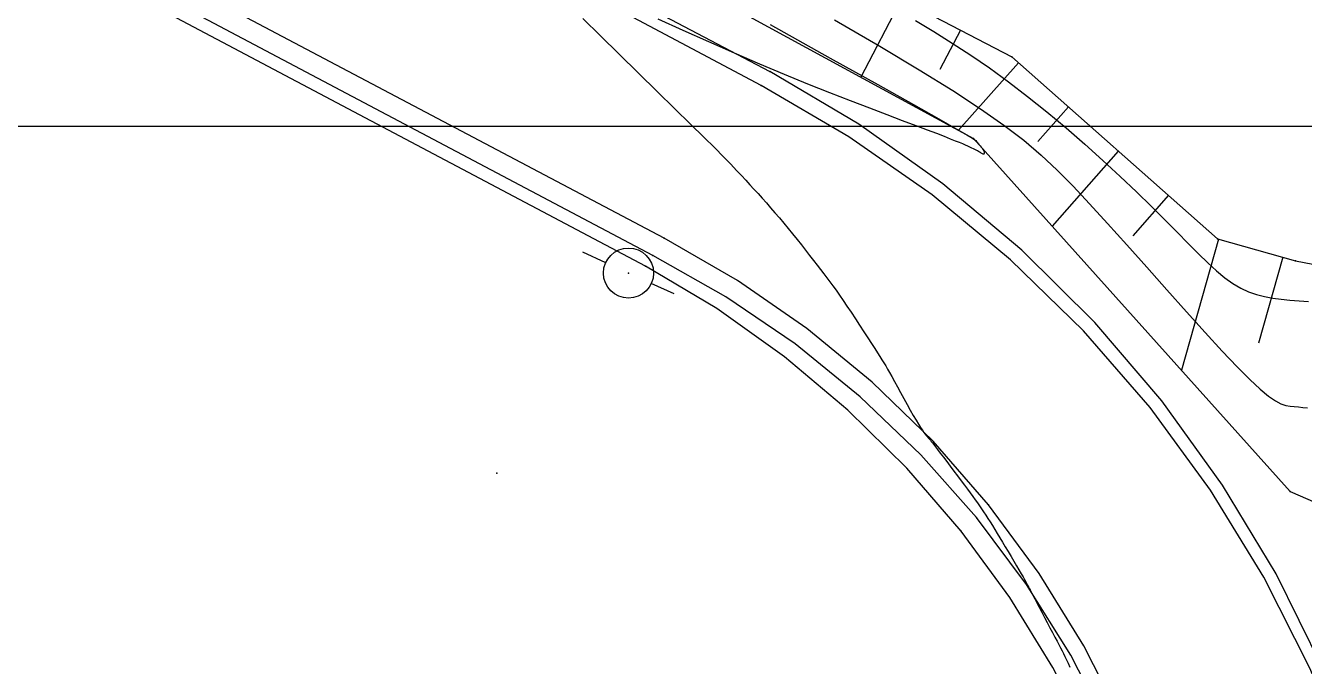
# Model space of a CAD drawing. Header units: metres. Extents: x 820373 to 834957, y 7564678 to 7566875.
# Drawn here: x 821713.69 to 821752.02, y 7564783.81 to 7564803.02 of the extents above; entities that cross this region are included whole.
import ezdxf
from ezdxf.enums import TextEntityAlignment as Align

# ---------------------------------------------------------------- set-up
doc = ezdxf.new("R2010")
doc.units = ezdxf.units.M
for name, color, linetype in [('P-MALHA-IMPAR', 1, 'Continuous'), ('XREF_TOP$0$T-EU-POSTE', 23, 'Continuous'), ('XREF_TOP$0$T-HG-BARRANCO', 23, 'Continuous'), ('XREF_TOP$0$T-HG-CRISTA', 23, 'Continuous'), ('XREF_TOP$0$T-HG-PÉ', 23, 'Continuous'), ('XREF_TOP$0$T-HM-COTA', 252, 'Continuous'), ('XREF_TOP$0$T-HM-CURVA_INTERMEDIÁRIA', 252, 'Continuous'), ('XREF_TOP$0$T-HM-CURVA_MESTRA', 23, 'Continuous'), ('XREF_TOP$0$T-SI-FAIXA', 23, 'Continuous'), ('XREF_TOP$0$T-SV-GUARD_RAIL', 23, 'Continuous'), ('XREF_TOP$0$T-SV-RUA_PAVIMENTADA', 23, 'Continuous')]:
    doc.layers.add(name, color=color, linetype=linetype)
doc.styles.add('XREF_TOP$0$ROMANS', font='arial.ttf', dxfattribs={"height": 1.5})

# ---------------------------------------------------------------- blocks, each defined once
blk = doc.blocks.new('MALHA-IMPAR')
at = {"layer": 'P-MALHA-IMPAR'}
blk.add_line((821518.069, 7564800), (821899.468, 7564800), dxfattribs=at)
blk = doc.blocks.new('XREF_TOP$0$PONTO')
at = {"layer": 'XREF_TOP$0$T-HM-COTA'}
blk.add_point((0, 0), dxfattribs=at)
blk = doc.blocks.new('XREF_TOP$0$POSTE 01')
for points in [[(-1.5, 0), (-0.75, 0)], [(0.75, 0), (1.5, 0)]]:
    blk.add_lwpolyline(points)
blk.add_circle((0, 0), 0.75)
at = {"style": 'XREF_TOP$0$ROMANS'}
blk.add_attdef('PST', text='', height=1.5, dxfattribs=at).set_placement((2.25, 0), align=Align.MIDDLE_LEFT)
blk = doc.blocks.new('XREF_TOP')
at = {"layer": 'XREF_TOP$0$T-HG-BARRANCO'}
for p, q in [((821739.934, 7564803.801), (821738.724, 7564801.473)), ((821741.708, 7564802.879), (821741.095, 7564801.698)), ((821743.446, 7564801.904), (821741.656, 7564799.878)), ((821744.945, 7564800.579), (821744.03, 7564799.544)), ((821746.443, 7564799.254), (821744.459, 7564797.009)), ((821747.942, 7564797.93), (821746.873, 7564796.72)), ((821749.447, 7564796.618), (821748.333, 7564792.689)), ((821751.372, 7564796.072), (821750.642, 7564793.5))]:
    blk.add_line(p, q, dxfattribs=at)
at = {"layer": 'XREF_TOP$0$T-HG-CRISTA'}
blk.add_polyline3d([(821680.408, 7564832.037, 844.365), (821693.42, 7564826.744, 844.974), (821713.232, 7564817.676, 846.034), (821743.248, 7564802.079, 847.401), (821749.416, 7564796.627, 847.52), (821751.753, 7564795.964, 847.377), (821754.761, 7564795.387, 847.26), (821757.93, 7564795.987, 847.144), (821760.704, 7564798.099, 847.452), (821763.182, 7564801.018, 847.759)], dxfattribs=at)
at = {"layer": 'XREF_TOP$0$T-HG-PÉ'}
for points in [[(821680.408, 7564832.037, 844.365), (821693.062, 7564825.731, 844.342), (821712.57, 7564815.695, 844.668), (821742.104, 7564799.635, 844.993), (821751.592, 7564789.055, 845.198)], [(821751.592, 7564789.055, 845.198), (821754.495, 7564787.793, 845.37), (821757.938, 7564788.251, 845.542), (821760.029, 7564790.468, 845.899), (821760.831, 7564793.522, 846.256), (821761.858, 7564796.809, 846.613), (821763.724, 7564798.794, 846.97), (821766.158, 7564798.783, 846.904)]]:
    blk.add_polyline3d(points, dxfattribs=at)
at = {"layer": 'XREF_TOP$0$T-HM-CURVA_INTERMEDIÁRIA', "flags": 128}
for points in [[(821737.931, 7564803.193), (821739.29, 7564802.397), (821740.478, 7564801.687), (821741.478, 7564801.068), (821742.312, 7564800.525), (821743.012, 7564800.036), (821743.608, 7564799.581), (821744.131, 7564799.138), (821744.614, 7564798.688), (821745.087, 7564798.208), (821745.582, 7564797.679), (821746.122, 7564797.085), (821746.699, 7564796.443), (821747.295, 7564795.773), (821747.895, 7564795.098), (821748.483, 7564794.44), (821749.041, 7564793.821), (821749.554, 7564793.262), (821750.005, 7564792.786), (821750.382, 7564792.409), (821750.692, 7564792.123), (821750.944, 7564791.915), (821751.149, 7564791.773), (821751.318, 7564791.684), (821751.461, 7564791.633), (821751.589, 7564791.608), (821751.712, 7564791.597), (821751.839, 7564791.587), (821751.972, 7564791.574), (821752.111, 7564791.558)], [(821740.368, 7564803.164), (821740.914, 7564802.836), (821741.463, 7564802.493), (821742.018, 7564802.132), (821742.579, 7564801.747), (821743.148, 7564801.335), (821743.724, 7564800.894), (821744.302, 7564800.429), (821744.875, 7564799.949), (821745.436, 7564799.461), (821745.979, 7564798.974), (821746.498, 7564798.496), (821746.985, 7564798.034), (821747.434, 7564797.598), (821747.841, 7564797.193), (821748.208, 7564796.821), (821748.54, 7564796.483), (821748.844, 7564796.177), (821749.124, 7564795.905), (821749.386, 7564795.667), (821749.634, 7564795.462), (821749.875, 7564795.29), (821750.112, 7564795.151), (821750.349, 7564795.042), (821750.587, 7564794.958), (821750.828, 7564794.894), (821751.074, 7564794.848), (821751.326, 7564794.814), (821751.588, 7564794.788), (821751.861, 7564794.766), (821752.145, 7564794.744)]]:
    blk.add_lwpolyline(points, dxfattribs=at)
at = {"layer": 'XREF_TOP$0$T-HM-CURVA_MESTRA', "flags": 128}
for points in [[(821736.008, 7564803.044), (821737.808, 7564802.039), (821739.23, 7564801.246), (821740.299, 7564800.649), (821741.067, 7564800.219), (821741.584, 7564799.927), (821741.903, 7564799.745), (821742.073, 7564799.644), (821742.146, 7564799.596), (821742.172, 7564799.57), (821742.194, 7564799.545), (821742.22, 7564799.515), (821742.247, 7564799.482), (821742.276, 7564799.447), (821742.305, 7564799.411), (821742.332, 7564799.375), (821742.358, 7564799.34), (821742.38, 7564799.307), (821742.397, 7564799.278), (821742.41, 7564799.251), (821742.42, 7564799.228), (821742.425, 7564799.208), (821742.427, 7564799.192), (821742.425, 7564799.179), (821742.42, 7564799.171), (821742.412, 7564799.166), (821742.401, 7564799.165), (821742.388, 7564799.168), (821742.372, 7564799.174), (821742.353, 7564799.184), (821742.331, 7564799.195), (821742.307, 7564799.209), (821742.28, 7564799.224), (821742.25, 7564799.241), (821742.217, 7564799.259), (821742.182, 7564799.278), (821742.142, 7564799.299), (821742.097, 7564799.321), (821742.047, 7564799.346), (821741.991, 7564799.372), (821741.928, 7564799.401), (821741.858, 7564799.433), (821741.778, 7564799.468), (821741.682, 7564799.509), (821741.565, 7564799.557), (821741.417, 7564799.617), (821741.232, 7564799.69), (821741.003, 7564799.778), (821740.722, 7564799.886), (821740.382, 7564800.014), (821739.978, 7564800.165), (821739.513, 7564800.34), (821738.992, 7564800.538), (821738.418, 7564800.758), (821737.798, 7564801.001), (821737.135, 7564801.265), (821736.435, 7564801.551), (821735.702, 7564801.859), (821734.943, 7564802.185), (821734.172, 7564802.525), (821733.404, 7564802.868), (821732.654, 7564803.208)], [(821730.393, 7564803.228), (821730.919, 7564802.707), (821731.481, 7564802.155), (821732.056, 7564801.593), (821732.62, 7564801.043), (821733.149, 7564800.526), (821733.621, 7564800.064), (821734.018, 7564799.673), (821734.344, 7564799.349), (821734.61, 7564799.081), (821734.826, 7564798.86), (821735.002, 7564798.676), (821735.15, 7564798.519), (821735.279, 7564798.379), (821735.399, 7564798.248), (821735.52, 7564798.115), (821735.643, 7564797.98), (821735.767, 7564797.843), (821735.894, 7564797.702), (821736.021, 7564797.557), (821736.151, 7564797.409), (821736.282, 7564797.257), (821736.414, 7564797.1), (821736.547, 7564796.939), (821736.68, 7564796.775), (821736.812, 7564796.609), (821736.942, 7564796.445), (821737.069, 7564796.284), (821737.19, 7564796.128), (821737.306, 7564795.978), (821737.415, 7564795.837), (821737.517, 7564795.706), (821737.612, 7564795.581), (821737.704, 7564795.46), (821737.795, 7564795.339), (821737.887, 7564795.215), (821737.982, 7564795.083), (821738.082, 7564794.94), (821738.191, 7564794.783), (821738.308, 7564794.61), (821738.432, 7564794.424), (821738.56, 7564794.231), (821738.689, 7564794.035), (821738.814, 7564793.843), (821738.934, 7564793.659), (821739.044, 7564793.489), (821739.142, 7564793.338), (821739.226, 7564793.21), (821739.297, 7564793.1), (821739.359, 7564793.002), (821739.415, 7564792.911), (821739.47, 7564792.821), (821739.526, 7564792.725), (821739.587, 7564792.619), (821739.655, 7564792.496), (821739.735, 7564792.352), (821739.823, 7564792.191), (821739.917, 7564792.019), (821740.014, 7564791.842), (821740.112, 7564791.664), (821740.208, 7564791.493), (821740.298, 7564791.333), (821740.381, 7564791.191), (821740.454, 7564791.07), (821740.517, 7564790.97), (821740.571, 7564790.888), (821740.618, 7564790.822), (821740.658, 7564790.769), (821740.692, 7564790.727), (821740.72, 7564790.694), (821740.745, 7564790.666), (821740.767, 7564790.641), (821740.788, 7564790.617), (821740.81, 7564790.591), (821740.837, 7564790.558), (821740.869, 7564790.517), (821740.91, 7564790.465), (821740.962, 7564790.397), (821741.027, 7564790.313), (821741.107, 7564790.208), (821741.198, 7564790.087), (821741.299, 7564789.954), (821741.407, 7564789.812), (821741.517, 7564789.666), (821741.626, 7564789.52), (821741.733, 7564789.378), (821741.832, 7564789.244), (821741.923, 7564789.122), (821742.006, 7564789.01), (821742.082, 7564788.906), (821742.152, 7564788.808), (821742.218, 7564788.715), (821742.281, 7564788.625), (821742.343, 7564788.534), (821742.404, 7564788.442), (821742.467, 7564788.346), (821742.532, 7564788.247), (821742.599, 7564788.142), (821742.668, 7564788.033), (821742.739, 7564787.919), (821742.813, 7564787.798), (821742.89, 7564787.671), (821742.971, 7564787.538), (821743.055, 7564787.397), (821743.14, 7564787.253), (821743.226, 7564787.109), (821743.31, 7564786.967), (821743.389, 7564786.832), (821743.463, 7564786.705), (821743.529, 7564786.592), (821743.586, 7564786.495), (821743.631, 7564786.416), (821743.667, 7564786.353), (821743.694, 7564786.306), (821743.715, 7564786.27), (821743.729, 7564786.244), (821743.739, 7564786.224), (821743.747, 7564786.209), (821743.754, 7564786.195), (821743.76, 7564786.181), (821743.769, 7564786.164), (821743.78, 7564786.14), (821743.797, 7564786.108), (821743.819, 7564786.064), (821743.849, 7564786.005), (821743.889, 7564785.93), (821743.938, 7564785.835), (821744, 7564785.718), (821744.07, 7564785.584), (821744.148, 7564785.437), (821744.229, 7564785.283), (821744.312, 7564785.126), (821744.393, 7564784.972), (821744.471, 7564784.825), (821744.542, 7564784.691), (821744.605, 7564784.573), (821744.66, 7564784.468), (821744.709, 7564784.374), (821744.755, 7564784.284), (821744.798, 7564784.197), (821744.842, 7564784.107), (821744.887, 7564784.012), (821744.935, 7564783.906), (821744.989, 7564783.787)]]:
    blk.add_lwpolyline(points, dxfattribs=at)
at = {"layer": 'XREF_TOP$0$T-SI-FAIXA'}
for points in [[(821732.832, 7564796.647, 844.955), (821709.408, 7564809.009, 844.854), (821690.191, 7564819.037, 844.552), (821672.044, 7564828.584, 844.151), (821655.389, 7564837.337, 843.508), (821636.793, 7564847.122, 842.494), (821619.749, 7564855.617, 841.473), (821602.614, 7564863.299, 840.618), (821579.515, 7564872.404, 839.313)], [(821735.734, 7564801.218, 845.034), (821711.826, 7564813.928, 844.923), (821692.024, 7564824.089, 844.622), (821674.239, 7564833.368, 844.241), (821657.285, 7564841.994, 843.584), (821639.098, 7564851.741, 842.604), (821621.816, 7564860.462, 841.602), (821604.62, 7564868.839, 840.773)], [(821754.682, 7564773.739, 845.197), (821754.531, 7564775.754, 845.189), (821754.25, 7564777.972, 845.181), (821753.339, 7564780.901, 845.166), (821752.19, 7564783.745, 845.15), (821750.809, 7564786.484, 845.135), (821749.206, 7564789.099, 845.12), (821747.393, 7564791.572, 845.105), (821745.395, 7564793.873, 845.09), (821743.215, 7564796.001, 845.076), (821740.867, 7564797.944, 845.062), (821738.368, 7564799.686, 845.048), (821735.734, 7564801.218, 845.034)], [(821745.682, 7564752.86, 845.25), (821746.477, 7564755.951, 845.218), (821747.138, 7564759.073, 845.189), (821747.664, 7564762.221, 845.163), (821748.054, 7564765.388, 845.14), (821748.308, 7564768.57, 845.12), (821748.687, 7564772.06, 845.101), (821748.296, 7564777.359, 845.08), (821747.531, 7564779.793, 845.067), (821746.567, 7564782.155, 845.053), (821745.411, 7564784.43, 845.04), (821744.071, 7564786.601, 845.028), (821742.556, 7564788.654, 845.015), (821740.888, 7564790.562, 845.003), (821739.069, 7564792.327, 844.99), (821737.111, 7564793.937, 844.978), (821735.027, 7564795.38, 844.967), (821732.832, 7564796.647, 844.955)]]:
    blk.add_polyline3d(points, dxfattribs=at)
at = {"layer": 'XREF_TOP$0$T-SV-GUARD_RAIL', "ltscale": 22}
for points in [[(821732.275, 7564795.811, 844.855), (821708.957, 7564808.147, 844.735), (821689.718, 7564818.112, 844.462), (821671.95, 7564827.615, 844.068), (821655.399, 7564836.085, 843.549), (821636.261, 7564846.227, 842.381), (821619.228, 7564854.35, 841.311), (821611.298, 7564857.124, 841.133)], [(821747.316, 7564776.962, 845.001), (821746.554, 7564779.307, 844.986), (821745.607, 7564781.585, 844.97), (821744.483, 7564783.78, 844.955), (821743.188, 7564785.879, 844.941), (821741.731, 7564787.869, 844.926), (821740.107, 7564789.751, 844.911), (821738.338, 7564791.497, 844.897), (821736.434, 7564793.095, 844.883), (821734.409, 7564794.536, 844.869), (821732.275, 7564795.811, 844.855)]]:
    blk.add_polyline3d(points, dxfattribs=at)
at = {"layer": 'XREF_TOP$0$T-SV-RUA_PAVIMENTADA', "ltscale": 22}
for points in [[(821747.893, 7564777.237, 845.068), (821747.125, 7564779.618, 845.05), (821746.163, 7564781.927, 845.032), (821745.015, 7564784.15, 845.015), (821743.688, 7564786.27, 844.998), (821742.19, 7564788.274, 844.982), (821740.524, 7564790.157, 844.966), (821738.707, 7564791.895, 844.95), (821736.753, 7564793.478, 844.935), (821734.675, 7564794.893, 844.92), (821732.487, 7564796.131, 844.905), (821709.11, 7564808.497, 844.825), (821689.959, 7564818.384, 844.547), (821671.929, 7564827.72, 844.108), (821655.609, 7564836.287, 843.547), (821636.557, 7564846.598, 842.467), (821619.569, 7564855.335, 841.465), (821602.379, 7564862.641, 840.562), (821579.333, 7564871.688, 839.332)], [(821734.037, 7564818.284, 847.942), (821715.994, 7564825.21, 846.99), (821695.843, 7564832.575, 845.916), (821676.155, 7564839.713, 844.753), (821658.389, 7564846.105, 843.74), (821649.839, 7564848.594, 843.226), (821649.648, 7564848.512, 843.215), (821649.475, 7564848.396, 843.205), (821649.328, 7564848.25, 843.196), (821649.21, 7564848.079, 843.188), (821649.125, 7564847.888, 843.182), (821649.072, 7564847.476, 843.175), (821649.213, 7564847.136, 843.175), (821649.504, 7564846.846, 843.183), (821649.861, 7564846.609, 843.197), (821650.175, 7564846.432, 843.215), (821657.667, 7564842.425, 843.606), (821674.438, 7564833.795, 844.213), (821692.431, 7564824.555, 844.598), (821712.017, 7564814.237, 844.912), (821736.001, 7564801.636, 845)], [(821755.004, 7564773.632, 845.198), (821754.866, 7564775.676, 845.188), (821754.598, 7564777.928, 845.179), (821753.697, 7564780.904, 845.16), (821752.553, 7564783.796, 845.141), (821751.174, 7564786.583, 845.123), (821749.568, 7564789.247, 845.104), (821747.749, 7564791.768, 845.086), (821745.74, 7564794.116, 845.068), (821743.546, 7564796.29, 845.051), (821741.181, 7564798.277, 845.034), (821738.66, 7564800.063, 845.017), (821736.001, 7564801.636, 845)]]:
    blk.add_polyline3d(points, dxfattribs=at)
at = {"layer": 'XREF_TOP$0$T-EU-POSTE', "rotation": 155.5308673040815}
blk.add_blockref('XREF_TOP$0$POSTE 01', (821731.761, 7564795.601, 844.889), dxfattribs=at)
at = {"layer": 'XREF_TOP$0$T-HM-COTA', "rotation": 155.5308333333333}
for p in [(821743.248, 7564802.079, 847.401), (821736.001, 7564801.636, 845), (821735.734, 7564801.218, 845.034), (821742.104, 7564799.635, 844.993), (821732.832, 7564796.647, 844.955), (821749.416, 7564796.627, 847.52), (821732.487, 7564796.131, 844.905), (821751.753, 7564795.964, 847.377), (821731.761, 7564795.601, 844.889), (821732.275, 7564795.811, 844.855), (821727.812, 7564789.602, 844.564), (821751.592, 7564789.055, 845.198), (821742.556, 7564788.654, 845.015), (821742.19, 7564788.274, 844.982), (821741.731, 7564787.869, 844.926)]:
    blk.add_blockref('XREF_TOP$0$PONTO', p, dxfattribs=at)

msp = doc.modelspace()

# ---------------------------------------------------------------- block references
at = {"ltscale": 100}
msp.add_blockref('XREF_TOP', (0, 0), dxfattribs=at)
at = {"layer": 'P-MALHA-IMPAR'}
msp.add_blockref('MALHA-IMPAR', (0, 0), dxfattribs=at)

doc.saveas('drawing.dxf')
